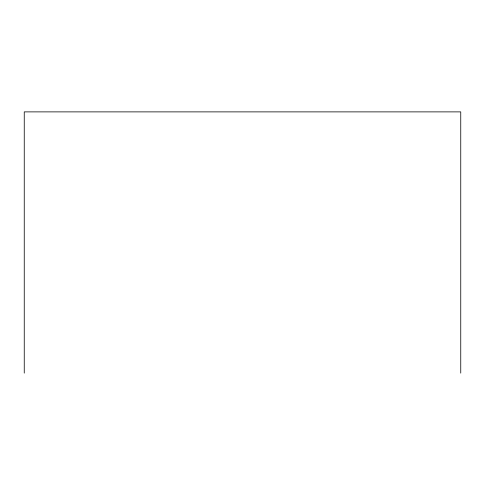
<?xml version="1.0" encoding="UTF-8"?>
<svg xmlns="http://www.w3.org/2000/svg" width="485" height="485" viewBox="0 0 485 485"><rect width="100%" height="100%" fill="white"/><g stroke="black" fill="none" stroke-linecap="round" stroke-linejoin="round"><path stroke-width="0.73" d="M460.75 373.117L460.75 111.883L24.25 111.883L24.25 373.117"/></g></svg>
